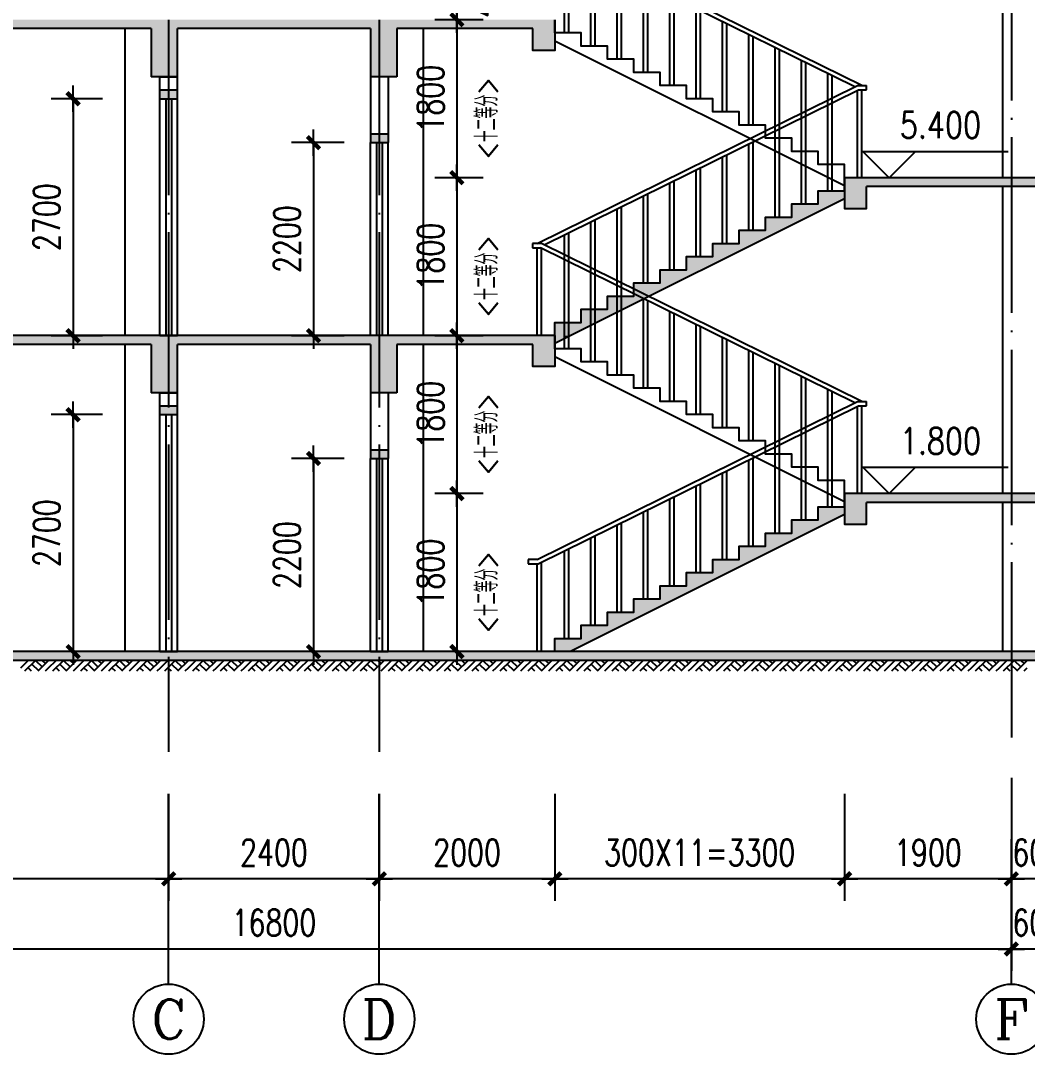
# Model space of a CAD drawing. Extents: x -105837 to 547563, y 466041 to 508041.
# Drawn here: x 287500 to 298967, y 480665 to 492443 of the extents above; entities that cross this region are included whole.
import ezdxf
from ezdxf.enums import TextEntityAlignment as Align

# ---------------------------------------------------------------- set-up
doc = ezdxf.new("R2010")
doc.units = 0
doc.header["$LTSCALE"] = 1000
doc.header["$MEASUREMENT"] = 0
doc.linetypes.add('DOTE', pattern=[2.42, 2, -0.2, 0.02, -0.2])
doc.layers.get('0').update_dxf_attribs({"linetype": 'CONTINUOUS'})
doc.layers.get('DEFPOINTS').update_dxf_attribs({"linetype": 'CONTINUOUS'})
for name, color, linetype in [('AXIS', 3, 'CONTINUOUS'), ('AXIS_TEXT', 7, 'CONTINUOUS'), ('COLUMN', 4, 'CONTINUOUS'), ('DOTE', 1, 'DOTE'), ('PUB_DIM', 3, 'CONTINUOUS'), ('PUB_TEXT', 7, 'CONTINUOUS'), ('t-填充', 8, 'CONTINUOUS'), ('WALL', 255, 'CONTINUOUS'), ('WINDOW', 4, 'CONTINUOUS'), ('WINDOW_TEXT', 7, 'CONTINUOUS')]:
    doc.layers.add(name, color=color, linetype=linetype)
doc.styles.add('COMPLEX', font='COMPLEX.shx')
doc.styles.add('DIM_FONT', font='SIMPLEX.shx', dxfattribs={"width": 0.75})
doc.styles.add('SIMPLEX', font='SIMPLEX.SHX')
doc.styles.add('国标仿宋', font='SIMPLEX.shx', dxfattribs={"width": 0.75, "bigfont": 'gbhzfs.shx'})
doc.dimstyles.new('DIMN', dxfattribs={"dimtxt": 300, "dimasz": 1, "dimexe": 250, "dimexo": 300, "dimgap": 150, "dimtad": 1, "dimdec": 0, "dimzin": 0, "dimdsep": 46, "dimtxsty": 'DIM_FONT', "dimblk": '_DIMX', "dimcen": 0.09, "dimclrt": 7, "dimadec": 0, "dimazin": 0, "dimtfac": 1, "dimtdec": 0, "dimtix": 1, "dimtmove": 2, "dimatfit": 3, "dimldrblk": '_DIMX', "dimfxl": 1, "dimtolj": 1, "dimtzin": 0, "dimarcsym": 0})

# ---------------------------------------------------------------- blocks, each defined once
blk = doc.blocks.new('_DIMX')
blk.add_line((-150, 0), (150, 0))
at = {"const_width": 50}
blk.add_lwpolyline([(-70, -70), (70, 70)], dxfattribs=at)
blk = doc.blocks.new('*D24')
at = {"layer": 'AXIS', "color": 0, "lineweight": -2, "transparency": 16777216}
for p, q in [((291585, 483632), (291585, 482415)), ((293585, 483632), (293585, 482415)), ((293584, 482665), (291586, 482665))]:
    blk.add_line(p, q, dxfattribs=at)
at = {"layer": 'DEFPOINTS', "color": 0, "transparency": 16777216}
for p in [(291585, 483932), (293585, 483932), (291585, 482665)]:
    blk.add_point(p, dxfattribs=at)
at = {"layer": 'AXIS', "color": 0, "lineweight": -2, "transparency": 16777216, "rotation": 180}
blk.add_blockref('_DIMX', (291585, 482665), dxfattribs=at)
at = {"layer": 'AXIS', "color": 0, "lineweight": -2, "transparency": 16777216}
blk.add_blockref('_DIMX', (293585, 482665), dxfattribs=at)
at = {"layer": 'AXIS', "color": 7, "transparency": 16777216, "insert": (292585, 482965), "char_height": 300, "attachment_point": 5, "style": 'DIM_FONT'}
blk.add_mtext('\\A1;2000', dxfattribs=at)
blk = doc.blocks.new('*D25')
at = {"layer": 'AXIS', "color": 0, "lineweight": -2, "transparency": 16777216}
for p, q in [((281985, 483632), (281985, 481615)), ((298785, 483632), (298785, 481615)), ((298784, 481865), (281986, 481865))]:
    blk.add_line(p, q, dxfattribs=at)
at = {"layer": 'DEFPOINTS', "color": 0, "transparency": 16777216}
for p in [(281985, 483932), (298785, 483932), (281985, 481865)]:
    blk.add_point(p, dxfattribs=at)
at = {"layer": 'AXIS', "color": 0, "lineweight": -2, "transparency": 16777216, "rotation": 180.0000000000008}
blk.add_blockref('_DIMX', (281985, 481865), dxfattribs=at)
at = {"layer": 'AXIS', "color": 0, "lineweight": -2, "transparency": 16777216}
blk.add_blockref('_DIMX', (298785, 481865), dxfattribs=at)
at = {"layer": 'AXIS', "color": 7, "transparency": 16777216, "insert": (290385, 482165), "char_height": 300, "attachment_point": 5, "style": 'DIM_FONT'}
blk.add_mtext('\\A1;16800', dxfattribs=at)
blk = doc.blocks.new('*D26')
at = {"layer": 'AXIS', "color": 0, "lineweight": -2, "transparency": 16777216}
for p, q in [((293585, 483632), (293585, 482415)), ((296885, 483632), (296885, 482415)), ((296884, 482665), (293586, 482665))]:
    blk.add_line(p, q, dxfattribs=at)
at = {"layer": 'DEFPOINTS', "color": 0, "transparency": 16777216}
for p in [(293585, 483932), (296885, 483932), (293585, 482665)]:
    blk.add_point(p, dxfattribs=at)
at = {"layer": 'AXIS', "color": 0, "lineweight": -2, "transparency": 16777216, "rotation": 180}
blk.add_blockref('_DIMX', (293585, 482665), dxfattribs=at)
at = {"layer": 'AXIS', "color": 0, "lineweight": -2, "transparency": 16777216}
blk.add_blockref('_DIMX', (296885, 482665), dxfattribs=at)
at = {"layer": 'AXIS', "color": 7, "transparency": 16777216, "insert": (295235, 482965), "char_height": 300, "attachment_point": 5, "style": 'DIM_FONT'}
blk.add_mtext('\\A1;300X11=3300', dxfattribs=at)
blk = doc.blocks.new('*D233')
at = {"layer": 'AXIS', "color": 0, "lineweight": -2, "transparency": 16777216}
for p, q in [((283785, 483632), (283785, 482415)), ((289185, 483632), (289185, 482415)), ((289184, 482665), (283786, 482665))]:
    blk.add_line(p, q, dxfattribs=at)
at = {"layer": 'DEFPOINTS', "color": 0, "transparency": 16777216}
for p in [(283785, 483932), (289185, 483932), (283785, 482665)]:
    blk.add_point(p, dxfattribs=at)
at = {"layer": 'AXIS', "color": 0, "lineweight": -2, "transparency": 16777216, "rotation": 180}
blk.add_blockref('_DIMX', (283785, 482665), dxfattribs=at)
at = {"layer": 'AXIS', "color": 0, "lineweight": -2, "transparency": 16777216}
blk.add_blockref('_DIMX', (289185, 482665), dxfattribs=at)
at = {"layer": 'AXIS', "color": 7, "transparency": 16777216, "insert": (286485, 482965), "char_height": 300, "attachment_point": 5, "style": 'DIM_FONT'}
blk.add_mtext('\\A1;5400', dxfattribs=at)
blk = doc.blocks.new('*D236')
at = {"layer": 'AXIS', "color": 0, "lineweight": -2, "transparency": 16777216}
for p, q in [((289185, 483632), (289185, 482415)), ((291585, 483632), (291585, 482415)), ((291584, 482665), (289186, 482665))]:
    blk.add_line(p, q, dxfattribs=at)
at = {"layer": 'DEFPOINTS', "color": 0, "transparency": 16777216}
for p in [(289185, 483932), (291585, 483932), (289185, 482665)]:
    blk.add_point(p, dxfattribs=at)
at = {"layer": 'AXIS', "color": 0, "lineweight": -2, "transparency": 16777216, "rotation": 180}
blk.add_blockref('_DIMX', (289185, 482665), dxfattribs=at)
at = {"layer": 'AXIS', "color": 0, "lineweight": -2, "transparency": 16777216}
blk.add_blockref('_DIMX', (291585, 482665), dxfattribs=at)
at = {"layer": 'AXIS', "color": 7, "transparency": 16777216, "insert": (290385, 482965), "char_height": 300, "attachment_point": 5, "style": 'DIM_FONT'}
blk.add_mtext('\\A1;2400', dxfattribs=at)
blk = doc.blocks.new('_axiso')
blk.add_circle((0, 0), 0.5)
at = {"layer": 'AXIS_TEXT', "style": 'COMPLEX', "width": 1.041667}
blk.add_attdef('A', text='', height=0.56, dxfattribs=at).set_placement((-0.25, -0.28), (0.25, -0.28), align=Align.FIT)
blk = doc.blocks.new('*D237')
at = {"layer": 'DEFPOINTS', "color": 0, "transparency": 16777216}
for p in [(291485, 487454), (290835, 485254), (291485, 485254)]:
    blk.add_point(p, dxfattribs=at)
at = {"layer": 'PUB_DIM', "color": 0, "lineweight": -2, "transparency": 16777216}
for p, q in [((291185, 487454), (290585, 487454)), ((290835, 487453), (290835, 485255)), ((291185, 485254), (290585, 485254))]:
    blk.add_line(p, q, dxfattribs=at)
for p, rotation in [((290835, 487454), 90), ((290835, 485254), 270)]:
    blk.add_blockref('_DIMX', p, dxfattribs=dict(at, rotation=rotation))
at = {"layer": 'PUB_DIM', "color": 7, "transparency": 16777216, "insert": (290535, 486354), "char_height": 300, "attachment_point": 5, "rotation": 90, "style": 'DIM_FONT'}
blk.add_mtext('\\A1;2200', dxfattribs=at)
blk = doc.blocks.new('*D238')
at = {"layer": 'DEFPOINTS', "color": 0, "transparency": 16777216}
for p in [(288733, 487954), (288097, 485254), (288733, 485254)]:
    blk.add_point(p, dxfattribs=at)
at = {"layer": 'PUB_DIM', "color": 0, "lineweight": -2, "transparency": 16777216}
for p, q in [((288433, 487954), (287847, 487954)), ((288097, 487953), (288097, 485255)), ((288433, 485254), (287847, 485254))]:
    blk.add_line(p, q, dxfattribs=at)
for p, rotation in [((288097, 487954), 90), ((288097, 485254), 270)]:
    blk.add_blockref('_DIMX', p, dxfattribs=dict(at, rotation=rotation))
at = {"layer": 'PUB_DIM', "color": 7, "transparency": 16777216, "insert": (287797, 486604), "char_height": 300, "attachment_point": 5, "rotation": 90, "style": 'DIM_FONT'}
blk.add_mtext('\\A1;2700', dxfattribs=at)
blk = doc.blocks.new('_WBLK')
for p, q in [((-0.5, 0.5), (0.5, 0.5)), ((0.5, 0.1667), (-0.5, 0.1667)), ((0.5, -0.1667), (-0.5, -0.1667)), ((-0.5, -0.5), (0.5, -0.5))]:
    blk.add_line(p, q)
at = {"layer": 'WINDOW_TEXT', "style": 'SIMPLEX', "flags": 9}
blk.add_attdef('A', text='', height=1, dxfattribs=at).set_placement((0, 1.5), align=Align.MIDDLE)
blk = doc.blocks.new('*D239')
at = {"layer": 'DEFPOINTS', "color": 0, "transparency": 16777216}
for p in [(293069, 487054), (292469, 485254), (293069, 485254)]:
    blk.add_point(p, dxfattribs=at)
at = {"layer": 'PUB_DIM', "color": 0, "lineweight": -2, "transparency": 16777216}
for p, q in [((292769, 487054), (292219, 487054)), ((292469, 487053), (292469, 485255)), ((292769, 485254), (292219, 485254))]:
    blk.add_line(p, q, dxfattribs=at)
for p, rotation in [((292469, 487054), 90), ((292469, 485254), 270)]:
    blk.add_blockref('_DIMX', p, dxfattribs=dict(at, rotation=rotation))
at = {"layer": 'PUB_DIM', "color": 7, "transparency": 16777216, "insert": (292169, 486154), "char_height": 300, "attachment_point": 5, "rotation": 90, "style": 'DIM_FONT'}
blk.add_mtext('\\A1;1800', dxfattribs=at)
blk = doc.blocks.new('*D240')
at = {"layer": 'DEFPOINTS', "color": 0, "transparency": 16777216}
for p in [(293069, 488854), (292469, 487054), (293069, 487054)]:
    blk.add_point(p, dxfattribs=at)
at = {"layer": 'PUB_DIM', "color": 0, "lineweight": -2, "transparency": 16777216}
for p, q in [((292769, 488854), (292219, 488854)), ((292469, 488853), (292469, 487055)), ((292769, 487054), (292219, 487054))]:
    blk.add_line(p, q, dxfattribs=at)
for p, rotation in [((292469, 488854), 90), ((292469, 487054), 270)]:
    blk.add_blockref('_DIMX', p, dxfattribs=dict(at, rotation=rotation))
at = {"layer": 'PUB_DIM', "color": 7, "transparency": 16777216, "insert": (292169, 487954), "char_height": 300, "attachment_point": 5, "rotation": 90, "style": 'DIM_FONT'}
blk.add_mtext('\\A1;1800', dxfattribs=at)
blk = doc.blocks.new('*D242')
at = {"layer": 'DEFPOINTS', "color": 0, "transparency": 16777216}
for p in [(291485, 491054), (290835, 488854), (291485, 488854)]:
    blk.add_point(p, dxfattribs=at)
at = {"layer": 'PUB_DIM', "color": 0, "lineweight": -2, "transparency": 16777216}
for p, q in [((291185, 491054), (290585, 491054)), ((290835, 491053), (290835, 488855)), ((291185, 488854), (290585, 488854))]:
    blk.add_line(p, q, dxfattribs=at)
for p, rotation in [((290835, 491054), 90), ((290835, 488854), 270)]:
    blk.add_blockref('_DIMX', p, dxfattribs=dict(at, rotation=rotation))
at = {"layer": 'PUB_DIM', "color": 7, "transparency": 16777216, "insert": (290535, 489954), "char_height": 300, "attachment_point": 5, "rotation": 90, "style": 'DIM_FONT'}
blk.add_mtext('\\A1;2200', dxfattribs=at)
blk = doc.blocks.new('*D243')
at = {"layer": 'DEFPOINTS', "color": 0, "transparency": 16777216}
for p in [(288733, 491554), (288097, 488854), (288733, 488854)]:
    blk.add_point(p, dxfattribs=at)
at = {"layer": 'PUB_DIM', "color": 0, "lineweight": -2, "transparency": 16777216}
for p, q in [((288433, 491554), (287847, 491554)), ((288097, 491553), (288097, 488855)), ((288433, 488854), (287847, 488854))]:
    blk.add_line(p, q, dxfattribs=at)
for p, rotation in [((288097, 491554), 90), ((288097, 488854), 270)]:
    blk.add_blockref('_DIMX', p, dxfattribs=dict(at, rotation=rotation))
at = {"layer": 'PUB_DIM', "color": 7, "transparency": 16777216, "insert": (287797, 490204), "char_height": 300, "attachment_point": 5, "rotation": 90, "style": 'DIM_FONT'}
blk.add_mtext('\\A1;2700', dxfattribs=at)
blk = doc.blocks.new('*D245')
at = {"layer": 'DEFPOINTS', "color": 0, "transparency": 16777216}
for p in [(293069, 492854), (292469, 492454), (293069, 492454)]:
    blk.add_point(p, dxfattribs=at)
at = {"layer": 'PUB_DIM', "color": 0, "lineweight": -2, "transparency": 16777216}
for p, q in [((292769, 492854), (292219, 492854)), ((292469, 492853), (292469, 492455)), ((292769, 492454), (292219, 492454))]:
    blk.add_line(p, q, dxfattribs=at)
for p, rotation in [((292469, 492854), 90), ((292469, 492454), 270)]:
    blk.add_blockref('_DIMX', p, dxfattribs=dict(at, rotation=rotation))
at = {"layer": 'PUB_DIM', "color": 7, "transparency": 16777216, "insert": (292769, 492766), "char_height": 300, "attachment_point": 5, "rotation": 90, "style": 'DIM_FONT'}
blk.add_mtext('\\A1;400', dxfattribs=at)
blk = doc.blocks.new('*D246')
at = {"layer": 'DEFPOINTS', "color": 0, "transparency": 16777216}
for p in [(293069, 490654), (292469, 488854), (293069, 488854)]:
    blk.add_point(p, dxfattribs=at)
at = {"layer": 'PUB_DIM', "color": 0, "lineweight": -2, "transparency": 16777216}
for p, q in [((292769, 490654), (292219, 490654)), ((292469, 490653), (292469, 488855)), ((292769, 488854), (292219, 488854))]:
    blk.add_line(p, q, dxfattribs=at)
for p, rotation in [((292469, 490654), 90), ((292469, 488854), 270)]:
    blk.add_blockref('_DIMX', p, dxfattribs=dict(at, rotation=rotation))
at = {"layer": 'PUB_DIM', "color": 7, "transparency": 16777216, "insert": (292169, 489754), "char_height": 300, "attachment_point": 5, "rotation": 90, "style": 'DIM_FONT'}
blk.add_mtext('\\A1;1800', dxfattribs=at)
blk = doc.blocks.new('*D247')
at = {"layer": 'DEFPOINTS', "color": 0, "transparency": 16777216}
for p in [(293069, 492454), (292469, 490654), (293069, 490654)]:
    blk.add_point(p, dxfattribs=at)
at = {"layer": 'PUB_DIM', "color": 0, "lineweight": -2, "transparency": 16777216}
for p, q in [((292769, 492454), (292219, 492454)), ((292469, 492453), (292469, 490655)), ((292769, 490654), (292219, 490654))]:
    blk.add_line(p, q, dxfattribs=at)
for p, rotation in [((292469, 492454), 90), ((292469, 490654), 270)]:
    blk.add_blockref('_DIMX', p, dxfattribs=dict(at, rotation=rotation))
at = {"layer": 'PUB_DIM', "color": 7, "transparency": 16777216, "insert": (292169, 491554), "char_height": 300, "attachment_point": 5, "rotation": 90, "style": 'DIM_FONT'}
blk.add_mtext('\\A1;1800', dxfattribs=at)
blk = doc.blocks.new('*D511')
at = {"layer": 'DEFPOINTS', "color": 0, "transparency": 16777216}
for p in [(298785, 484114), (299385, 484114), (298785, 482665)]:
    blk.add_point(p, dxfattribs=at)
at = {"layer": 'PUB_DIM', "color": 0, "lineweight": -2, "transparency": 16777216}
for p, q in [((298785, 483814), (298785, 482415)), ((299385, 483814), (299385, 482415)), ((298784, 482665), (298783, 482665)), ((299385, 482665), (298785, 482665)), ((299386, 482665), (299387, 482665))]:
    blk.add_line(p, q, dxfattribs=at)
for p, rotation in [((298785, 482665), 5.546887364472372e-12), ((299385, 482665), 180.0000000000055)]:
    blk.add_blockref('_DIMX', p, dxfattribs=dict(at, rotation=rotation))
at = {"layer": 'PUB_DIM', "color": 7, "transparency": 16777216, "insert": (299085, 482965), "char_height": 300, "attachment_point": 5, "style": 'DIM_FONT'}
blk.add_mtext('\\A1;600', dxfattribs=at)
blk = doc.blocks.new('*D512')
at = {"layer": 'DEFPOINTS', "color": 0, "transparency": 16777216}
for p in [(298785, 483314), (299385, 483314), (298785, 481865)]:
    blk.add_point(p, dxfattribs=at)
at = {"layer": 'PUB_DIM', "color": 0, "lineweight": -2, "transparency": 16777216}
for p, q in [((298785, 483014), (298785, 481615)), ((299385, 483014), (299385, 481615)), ((298784, 481865), (298783, 481865)), ((299385, 481865), (298785, 481865)), ((299386, 481865), (299387, 481865))]:
    blk.add_line(p, q, dxfattribs=at)
for p, rotation in [((298785, 481865), 5.546887364472372e-12), ((299385, 481865), 180.0000000000055)]:
    blk.add_blockref('_DIMX', p, dxfattribs=dict(at, rotation=rotation))
at = {"layer": 'PUB_DIM', "color": 7, "transparency": 16777216, "insert": (299085, 482165), "char_height": 300, "attachment_point": 5, "style": 'DIM_FONT'}
blk.add_mtext('\\A1;600', dxfattribs=at)
blk = doc.blocks.new('*D513')
at = {"layer": 'AXIS', "color": 0, "lineweight": -2, "transparency": 16777216}
for p, q in [((296885, 483632), (296885, 482415)), ((298785, 483632), (298785, 482415)), ((298784, 482665), (296886, 482665))]:
    blk.add_line(p, q, dxfattribs=at)
at = {"layer": 'DEFPOINTS', "color": 0, "transparency": 16777216}
for p in [(296885, 483932), (298785, 483932), (296885, 482665)]:
    blk.add_point(p, dxfattribs=at)
at = {"layer": 'AXIS', "color": 0, "lineweight": -2, "transparency": 16777216, "rotation": 180}
blk.add_blockref('_DIMX', (296885, 482665), dxfattribs=at)
at = {"layer": 'AXIS', "color": 0, "lineweight": -2, "transparency": 16777216}
blk.add_blockref('_DIMX', (298785, 482665), dxfattribs=at)
at = {"layer": 'AXIS', "color": 7, "transparency": 16777216, "insert": (297835, 482965), "char_height": 300, "attachment_point": 5, "style": 'DIM_FONT'}
blk.add_mtext('\\A1;1900', dxfattribs=at)
blk = doc.blocks.new('$LinePat$素土夯实')
at = {"color": 0}
for p, q in [((0, -210), (210, 0)), ((120, -300), (420, 0)), ((420, 0), (608, -188)), ((495, -300), (795, 0)), ((615, 0), (705, -90)), ((210, -210), (300, -300)), ((315, -105), (502, -293)), ((705, -300), (795, -210))]:
    blk.add_line(p, q, dxfattribs=at)

msp = doc.modelspace()

# ---------------------------------------------------------------- hatches: boundary and pattern name
at = {"layer": 't-填充'}
for points in [[(283785.16555, 492454.42051), (289185.16555, 492454.42051), (289185.16555, 491804.42051), (289085.16555, 491804.42051), (288985.16555, 491804.42051), (288985.16555, 492354.42051), (283885.16555, 492354.42051), (283885.16555, 491804.42051), (283785.16555, 491804.42051)], [(289185.16555, 492454.42051), (291585.16555, 492454.42051), (291585.16555, 491804.42051), (291485.16555, 491804.42051), (291485.16555, 492354.42051), (289285.16555, 492354.42051), (289285.16555, 491804.42051), (289185.16555, 491804.42051)], [(291585.16555, 492454.42051), (291585.16555, 491804.42051), (291785.16555, 491804.42051), (291785.16555, 492354.42051), (293335.16555, 492354.42051), (293335.16555, 492104.42051), (293585.16555, 492104.42051), (293585.16555, 492454.42051)], [(283785.16555, 488854.42051), (283885.16555, 488854.42051), (289185.16555, 488854.42051), (289185.16555, 488204.42051), (289085.16555, 488204.42051), (288985.16555, 488204.42051), (288985.16555, 488754.42051), (283885.16555, 488754.42051), (283885.16555, 488204.42051), (283785.16555, 488204.42051)], [(291585.16555, 488854.42051), (291585.16555, 488204.42051), (291485.16555, 488204.42051), (291485.16555, 488754.42051), (289285.16555, 488754.42051), (289285.16555, 488204.42051), (289185.16555, 488204.42051), (289185.16555, 488854.42051), (289285.16555, 488854.42051)], [(291585.16555, 488854.42051), (289185.16555, 488854.42051), (289185.16555, 488204.42051), (289285.16555, 488204.42051), (289285.16555, 488754.42051), (291485.16555, 488754.42051), (291485.16555, 488204.42051), (291585.16555, 488204.42051)], [(293335.16555, 488754.42051), (291785.16555, 488754.42051), (291785.16555, 488204.42051), (291585.16555, 488204.42051), (291585.16555, 488854.42051), (291685.16555, 488854.42051), (293585.16555, 488854.42051), (293585.16555, 488504.42051), (293335.16555, 488504.42051)], [(293585.16555, 488504.42051), (293335.16555, 488504.42051), (293335.16555, 488754.42051), (291785.16555, 488754.42051), (291785.16555, 488204.42051), (291585.16555, 488204.42051), (291585.16555, 488854.42051), (291685.16555, 488854.42051), (293585.16555, 488854.42051)], [(293693.61757, 488854.42051), (293743.61757, 488854.42051), (293743.61757, 488844.2038), (293693.61757, 488819.2038)], [(293743.61757, 488854.42051), (293764.05099, 488854.42051), (293743.61757, 488844.2038)], [(295085.16555, 486154.42051), (295385.16555, 486154.42051), (295385.16555, 486304.42051), (295685.16555, 486304.42051), (295685.16555, 486454.42051), (295985.16555, 486454.42051), (295985.16555, 486604.42051), (296285.16555, 486604.42051), (296285.16555, 486754.42051), (296585.16555, 486754.42051), (296585.16555, 486904.42051), (296885.16555, 486904.42051), (296885.16555, 486814.97779), (293764.05099, 485254.42051), (293585.16555, 485254.42051), (293585.16555, 485404.42051), (293885.16555, 485404.42051), (293885.16555, 485554.42051), (294185.16555, 485554.42051), (294185.16555, 485704.42051), (294485.16555, 485704.42051), (294485.16555, 485854.42051), (294785.16555, 485854.42051), (294785.16555, 486004.42051), (295085.16555, 486004.42051)], [(289185.16555, 485254.42051), (289285.16555, 485254.42051), (291585.16555, 485254.42051), (291585.16555, 485154.42051), (289185.16555, 485154.42051)]]:
    msp.add_hatch(color=256, dxfattribs=at).paths.add_polyline_path(points)
h = msp.add_hatch(color=256, dxfattribs=at)
h.paths.add_polyline_path([(289285.16555, 491654.42051), (289285.16555, 491554.42051), (289185.16555, 491554.42051), (289185.16555, 491654.42051)])
h.paths.add_polyline_path([(289185.16555, 491654.42051), (289185.16555, 491554.42051), (289085.16555, 491554.42051), (289085.16555, 491654.42051)])
h = msp.add_hatch(color=256, dxfattribs=at)
h.paths.add_polyline_path([(291585.16555, 491154.42051), (291685.16555, 491154.42051), (291685.16555, 491054.42051), (291585.16555, 491054.42051)])
h.paths.add_polyline_path([(291485.16555, 491154.42051), (291585.16555, 491154.42051), (291585.16555, 491054.42051), (291485.16555, 491054.42051)])
h = msp.add_hatch(color=256, dxfattribs=at)
h.paths.add_polyline_path([(299385.16555, 490654.42051), (299485.16555, 490654.42051), (299485.16555, 490304.42051), (299385.16555, 490304.42051)])
h.paths.add_polyline_path([(299385.16555, 490304.42051), (299285.16555, 490304.42051), (299285.16555, 490554.42051), (298785.16555, 490554.42051), (298785.16555, 490654.42051), (299385.16555, 490654.42051)])
h.paths.add_polyline_path([(298785.16555, 490654.42051), (298785.16555, 490554.42051), (297135.16555, 490554.42051), (297135.16555, 490304.42051), (296885.16555, 490304.42051), (296885.16555, 490654.42051)])
h = msp.add_hatch(color=256, dxfattribs=at)
h.paths.add_polyline_path([(295685.16555, 490054.42051), (295985.16555, 490054.42051), (295985.16555, 490204.42051), (296285.16555, 490204.42051), (296285.16555, 490354.42051), (296585.16555, 490354.42051), (296585.16555, 490504.42051), (296885.16555, 490504.42051), (296885.16555, 490414.97779), (294656.56506, 489300.67755), (294485.16555, 489385.18104), (294485.16555, 489454.42051), (294785.16555, 489454.42051), (294785.16555, 489604.42051), (295085.16555, 489604.42051), (295085.16555, 489754.42051), (295385.16555, 489754.42051), (295385.16555, 489904.42051), (295685.16555, 489904.42051)])
h.paths.add_polyline_path([(294293.61757, 489304.42051), (294343.61757, 489304.42051), (294343.61757, 489144.2038), (294293.61757, 489119.2038)])
h.paths.add_polyline_path([(294343.61757, 489304.42051), (294485.16555, 489304.42051), (294485.16555, 489329.43453), (294593.61757, 489275.96545), (294593.61757, 489269.2038), (294343.61757, 489144.2038)])
h.paths.add_polyline_path([(294485.16555, 489385.18104), (294656.56506, 489300.67755), (294600.42674, 489272.60839), (294485.16555, 489329.43453)])
h.paths.add_polyline_path([(294043.61757, 489154.42051), (294185.16555, 489154.42051), (294185.16555, 489304.42051), (294293.61757, 489304.42051), (294293.61757, 489119.2038), (294043.61757, 488994.2038)])
h.paths.add_polyline_path([(293993.61757, 489154.42051), (294043.61757, 489154.42051), (294043.61757, 488994.2038), (293993.61757, 488969.2038)])
h.paths.add_polyline_path([(293885.16555, 489154.42051), (293993.61757, 489154.42051), (293993.61757, 488969.2038), (293764.05099, 488854.42051), (293743.61757, 488854.42051), (293743.61757, 489004.42051), (293885.16555, 489004.42051)])
h.paths.add_polyline_path([(293693.61757, 489004.42051), (293743.61757, 489004.42051), (293743.61757, 488854.42051), (293693.61757, 488854.42051)])
h.paths.add_polyline_path([(293585.16555, 489004.42051), (293693.61757, 489004.42051), (293693.61757, 488854.42051), (293585.16555, 488854.42051)])
h.paths.add_polyline_path([(293585.16555, 488854.42051), (293693.61757, 488854.42051), (293693.61757, 488819.2038), (293585.16555, 488764.97779)])
h = msp.add_hatch(color=256, dxfattribs=at)
h.paths.add_polyline_path([(293743.61757, 488854.42051), (293764.05099, 488854.42051), (293743.61757, 488844.2038)])
h.paths.add_polyline_path([(293693.61757, 488854.42051), (293743.61757, 488854.42051), (293743.61757, 488844.2038), (293693.61757, 488819.2038)])
h = msp.add_hatch(color=256, dxfattribs=at)
h.paths.add_polyline_path([(289185.16555, 488054.42051), (289285.16555, 488054.42051), (289285.16555, 487954.42051), (289185.16555, 487954.42051)])
h.paths.add_polyline_path([(289085.16555, 488054.42051), (289185.16555, 488054.42051), (289185.16555, 487954.42051), (289085.16555, 487954.42051)])
h = msp.add_hatch(color=256, dxfattribs=at)
h.paths.add_polyline_path([(291585.16555, 487554.42051), (291685.16555, 487554.42051), (291685.16555, 487454.42051), (291585.16555, 487454.42051)])
h.paths.add_polyline_path([(291485.16555, 487554.42051), (291585.16555, 487554.42051), (291585.16555, 487454.42051), (291485.16555, 487454.42051)])
h = msp.add_hatch(color=256, dxfattribs=at)
h.paths.add_polyline_path([(299385.16555, 487054.42051), (299485.16555, 487054.42051), (299485.16555, 486704.42051), (299385.16555, 486704.42051)])
h.paths.add_polyline_path([(299385.16555, 486704.42051), (299285.16555, 486704.42051), (299285.16555, 486954.42051), (298785.16555, 486954.42051), (298785.16555, 487054.42051), (299385.16555, 487054.42051)])
h.paths.add_polyline_path([(297135.16555, 486954.42051), (297135.16555, 486704.42051), (296885.16555, 486704.42051), (296885.16555, 487054.42051), (298785.16555, 487054.42051), (298785.16555, 486954.42051)])
h = msp.add_hatch(color=256, dxfattribs=at)
h.paths.add_polyline_path([(283785.16555, 485254.42051), (283885.16555, 485254.42051), (289185.16555, 485254.42051), (289185.16555, 485154.42051), (283785.16555, 485154.42051)])
h.paths.add_polyline_path([(281985.16555, 485254.42051), (283685.16555, 485254.42051), (283785.16555, 485254.42051), (283785.16555, 485154.42051), (282085.16555, 485154.42051), (282085.16555, 484804.42051), (281985.16555, 484804.42051)])
h.paths.add_polyline_path([(281785.16555, 485254.42051), (281985.16555, 485254.42051), (281985.16555, 484804.42051), (281785.16555, 484804.42051)])
h = msp.add_hatch(color=256, dxfattribs=at)
h.paths.add_polyline_path([(299285.16555, 485154.42051), (298785.16555, 485154.42051), (298785.16555, 485254.42051), (299285.16555, 485254.42051)])
h.paths.add_polyline_path([(298785.16555, 485254.42051), (298785.16555, 485154.42051), (291585.16555, 485154.42051), (291585.16555, 485254.42051), (291685.16555, 485254.42051)])

# ---------------------------------------------------------------- linework, layer by layer
at = {"color": 23}
for p, q in [((298685.16555, 495954.42051), (298685.16555, 490654.42051)), ((297082.94843, 491704.42051), (293431.98552, 493504.42051)), ((297001.41275, 491688.87277), (293420.3298, 493454.42051)), ((293693.61757, 492304.42051), (293693.61757, 493319.684)), ((293743.61757, 492304.42051), (293743.61757, 493295.03297)), ((293993.61757, 492154.42051), (293993.61757, 493171.77782)), ((294043.61757, 492154.42051), (294043.61757, 493147.12679)), ((294293.61757, 492004.42051), (294293.61757, 493023.87163)), ((294343.61757, 492004.42051), (294343.61757, 492999.2206)), ((294593.61757, 491854.42051), (294593.61757, 492875.96545)), ((294643.61757, 491854.42051), (294643.61757, 492851.31441)), ((294893.61757, 491704.42051), (294893.61757, 492728.05926)), ((294943.61757, 491704.42051), (294943.61757, 492703.40823)), ((295193.61757, 491554.42051), (295193.61757, 492580.15307)), ((295243.61757, 491554.42051), (295243.61757, 492555.50204)), ((288685.16555, 492354.42051), (288685.16555, 488854.42051)), ((292085.16555, 492354.42051), (292085.16555, 488854.42051)), ((295493.61757, 491404.42051), (295493.61757, 492432.24689)), ((295543.61757, 491404.42051), (295543.61757, 492407.59586)), ((293585.16555, 492214.97779), (296885.16555, 490564.97779)), ((295793.61757, 491254.42051), (295793.61757, 492284.3407)), ((295843.61757, 491254.42051), (295843.61757, 492259.68967)), ((296093.61757, 491104.42051), (296093.61757, 492136.43452)), ((296143.61757, 491104.42051), (296143.61757, 492111.78348)), ((296393.61757, 490954.42051), (296393.61757, 491988.52833)), ((296443.61757, 490954.42051), (296443.61757, 491963.8773)), ((296693.61757, 490804.42051), (296693.61757, 491840.62214)), ((296743.61757, 490804.42051), (296743.61757, 491815.97111)), ((293381.98552, 489904.42051), (297032.94843, 491704.42051)), ((293463.52119, 489888.87277), (297044.60415, 491654.42051)), ((297032.94843, 491704.42051), (297132.94843, 491704.42051)), ((297032.94843, 490654.42051), (297032.94843, 491648.674)), ((297032.94843, 490654.42051), (297032.94843, 491648.674)), ((297044.60415, 491654.42051), (297132.94843, 491654.42051)), ((297082.94843, 490654.42051), (297082.94843, 491654.42051)), ((297132.94843, 491654.42051), (297132.94843, 491704.42051)), ((296743.61757, 490504.42051), (296743.61757, 491506.02792)), ((296693.61757, 490504.42051), (296693.61757, 491481.37689)), ((296393.61757, 490354.42051), (296393.61757, 491333.47071)), ((296443.61757, 490354.42051), (296443.61757, 491358.12174)), ((296093.61757, 490204.42051), (296093.61757, 491185.56452)), ((296143.61757, 490204.42051), (296143.61757, 491210.21555)), ((295793.61757, 490054.42051), (295793.61757, 491037.65834)), ((295843.61757, 490054.42051), (295843.61757, 491062.30937)), ((295543.61757, 489904.42051), (295543.61757, 490914.40318)), ((295493.61757, 489904.42051), (295493.61757, 490889.75215)), ((295193.61757, 489754.42051), (295193.61757, 490741.84596)), ((295243.61757, 489754.42051), (295243.61757, 490766.49699)), ((294893.61757, 489604.42051), (294893.61757, 490593.93978)), ((294943.61757, 489604.42051), (294943.61757, 490618.59081)), ((298685.16555, 490554.42051), (298685.16555, 487054.42051)), ((298685.16555, 490554.42051), (298685.16555, 487054.42051)), ((294593.61757, 489454.42051), (294593.61757, 490446.03359)), ((294643.61757, 489454.42051), (294643.61757, 490470.68462)), ((294343.61757, 489304.42051), (294343.61757, 490322.77844)), ((294293.61757, 489304.42051), (294293.61757, 490298.12741)), ((293993.61757, 489154.42051), (293993.61757, 490150.22122)), ((294043.61757, 489154.42051), (294043.61757, 490174.87225)), ((293693.61757, 489004.42051), (293693.61757, 490002.31503)), ((293743.61757, 489004.42051), (293743.61757, 490026.96606)), ((293431.98552, 489904.42051), (293331.98552, 489904.42051)), ((293331.98552, 489904.42051), (293331.98552, 489854.42051)), ((293331.98552, 489904.42051), (293331.98552, 489854.42051)), ((293431.98552, 489904.42051), (293331.98552, 489904.42051)), ((293331.98552, 489854.42051), (293420.3298, 489854.42051)), ((293331.98552, 489854.42051), (293420.3298, 489854.42051)), ((293381.98552, 488854.42051), (293381.98552, 489854.42051)), ((293381.98552, 488854.42051), (293381.98552, 489854.42051)), ((293381.98552, 488854.42051), (293381.98552, 489854.42051)), ((293381.98552, 488854.42051), (293381.98552, 489854.42051)), ((297001.41275, 488088.87277), (293420.3298, 489854.42051)), ((297001.41275, 488088.87277), (293420.3298, 489854.42051)), ((297082.94843, 488104.42051), (293431.98552, 489904.42051)), ((297082.94843, 488104.42051), (293431.98552, 489904.42051)), ((293431.98552, 488854.42051), (293431.98552, 489848.674)), ((293431.98552, 488854.42051), (293431.98552, 489848.674)), ((293431.98552, 488854.42051), (293431.98552, 489848.674)), ((293431.98552, 488854.42051), (293431.98552, 489848.674)), ((293431.98552, 488854.42051), (293431.98552, 489848.674)), ((293431.98552, 488854.42051), (293431.98552, 489848.674)), ((293431.98552, 488854.42051), (293431.98552, 489848.674)), ((293693.61757, 488704.42051), (293693.61757, 489719.684)), ((293693.61757, 488704.42051), (293693.61757, 489719.684)), ((293743.61757, 488704.42051), (293743.61757, 489695.03297)), ((293743.61757, 488704.42051), (293743.61757, 489695.03297)), ((293993.61757, 488554.42051), (293993.61757, 489571.77782)), ((293993.61757, 488554.42051), (293993.61757, 489571.77782)), ((294043.61757, 488554.42051), (294043.61757, 489547.12679)), ((294043.61757, 488554.42051), (294043.61757, 489547.12679)), ((294293.61757, 488404.42051), (294293.61757, 489423.87163)), ((294293.61757, 488404.42051), (294293.61757, 489423.87163)), ((294343.61757, 488404.42051), (294343.61757, 489399.2206)), ((294343.61757, 488404.42051), (294343.61757, 489399.2206)), ((294593.61757, 488254.42051), (294593.61757, 489275.96545)), ((294593.61757, 488254.42051), (294593.61757, 489275.96545)), ((294643.61757, 488254.42051), (294643.61757, 489251.31441)), ((294643.61757, 488254.42051), (294643.61757, 489251.31441)), ((294893.61757, 488104.42051), (294893.61757, 489128.05926)), ((294893.61757, 488104.42051), (294893.61757, 489128.05926)), ((294943.61757, 488104.42051), (294943.61757, 489103.40823)), ((294943.61757, 488104.42051), (294943.61757, 489103.40823)), ((295193.61757, 487954.42051), (295193.61757, 488980.15307)), ((295243.61757, 487954.42051), (295243.61757, 488955.50204)), ((295493.61757, 487804.42051), (295493.61757, 488832.24689)), ((295543.61757, 487804.42051), (295543.61757, 488807.59586)), ((288685.16555, 488754.42051), (288685.16555, 485254.42051)), ((288685.16555, 488754.42051), (288685.16555, 485254.42051)), ((292085.16555, 488754.42051), (292085.16555, 485254.42051)), ((295793.61757, 487654.42051), (295793.61757, 488684.3407)), ((293585.16555, 488614.97779), (296885.16555, 486964.97779)), ((295843.61757, 487654.42051), (295843.61757, 488659.68967)), ((296093.61757, 487504.42051), (296093.61757, 488536.43452)), ((296143.61757, 487504.42051), (296143.61757, 488511.78348)), ((296393.61757, 487354.42051), (296393.61757, 488388.52833)), ((296443.61757, 487354.42051), (296443.61757, 488363.8773)), ((296693.61757, 487204.42051), (296693.61757, 488240.62214)), ((296743.61757, 487204.42051), (296743.61757, 488215.97111)), ((293381.98552, 486304.42051), (297032.94843, 488104.42051)), ((297032.94843, 488104.42051), (297132.94843, 488104.42051)), ((297132.94843, 488054.42051), (297132.94843, 488104.42051)), ((293393.64123, 486254.42051), (297044.60415, 488054.42051)), ((297032.94843, 487054.42051), (297032.94843, 488048.674)), ((297044.60415, 488054.42051), (297132.94843, 488054.42051)), ((297082.94843, 487054.42051), (297082.94843, 488054.42051)), ((296693.61757, 486904.42051), (296693.61757, 487881.37689)), ((296743.61757, 486904.42051), (296743.61757, 487906.02792)), ((296393.61757, 486754.42051), (296393.61757, 487733.47071)), ((296443.61757, 486754.42051), (296443.61757, 487758.12174)), ((296143.61757, 486604.42051), (296143.61757, 487610.21555)), ((296093.61757, 486604.42051), (296093.61757, 487585.56452)), ((295793.61757, 486454.42051), (295793.61757, 487437.65834)), ((295843.61757, 486454.42051), (295843.61757, 487462.30937)), ((295493.61757, 486304.42051), (295493.61757, 487289.75215)), ((295543.61757, 486304.42051), (295543.61757, 487314.40318)), ((295193.61757, 486154.42051), (295193.61757, 487141.84596)), ((295243.61757, 486154.42051), (295243.61757, 487166.49699)), ((294943.61757, 486004.42051), (294943.61757, 487018.59081)), ((294893.61757, 486004.42051), (294893.61757, 486993.93978)), ((298685.16555, 486954.42051), (298685.16555, 485254.42051)), ((294593.61757, 485854.42051), (294593.61757, 486846.03359)), ((294643.61757, 485854.42051), (294643.61757, 486870.68462)), ((294293.61757, 485704.42051), (294293.61757, 486698.12741)), ((294343.61757, 485704.42051), (294343.61757, 486722.77844)), ((293993.61757, 485554.42051), (293993.61757, 486550.22122)), ((294043.61757, 485554.42051), (294043.61757, 486574.87225)), ((293693.61757, 485404.42051), (293693.61757, 486402.31503)), ((293743.61757, 485404.42051), (293743.61757, 486426.96606)), ((293281.98552, 486304.42051), (293281.98552, 486254.42051)), ((293381.98552, 486304.42051), (293281.98552, 486304.42051)), ((293281.98552, 486254.42051), (293393.64123, 486254.42051)), ((293381.98552, 485254.42051), (293381.98552, 486254.42051)), ((293431.98552, 485254.42051), (293431.98552, 486273.32503))]:
    msp.add_line(p, q, dxfattribs=at)
for points in [[(296885.16555, 490654.42051), (296885.16555, 490804.42051), (296585.16555, 490804.42051), (296585.16555, 490954.42051), (296285.16555, 490954.42051), (296285.16555, 491104.42051), (295985.16555, 491104.42051), (295985.16555, 491254.42051), (295685.16555, 491254.42051), (295685.16555, 491404.42051), (295385.16555, 491404.42051), (295385.16555, 491554.42051), (295085.16555, 491554.42051), (295085.16555, 491704.42051), (294785.16555, 491704.42051), (294785.16555, 491854.42051), (294485.16555, 491854.42051), (294485.16555, 492004.42051), (294185.16555, 492004.42051), (294185.16555, 492154.42051), (293885.16555, 492154.42051), (293885.16555, 492304.42051), (293585.16555, 492304.42051), (293585.16555, 492454.42051)], [(296885.16555, 487054.42051), (296885.16555, 487204.42051), (296585.16555, 487204.42051), (296585.16555, 487354.42051), (296285.16555, 487354.42051), (296285.16555, 487504.42051), (295985.16555, 487504.42051), (295985.16555, 487654.42051), (295685.16555, 487654.42051), (295685.16555, 487804.42051), (295385.16555, 487804.42051), (295385.16555, 487954.42051), (295085.16555, 487954.42051), (295085.16555, 488104.42051), (294785.16555, 488104.42051), (294785.16555, 488254.42051), (294485.16555, 488254.42051), (294485.16555, 488404.42051), (294185.16555, 488404.42051), (294185.16555, 488554.42051), (293885.16555, 488554.42051), (293885.16555, 488704.42051), (293585.16555, 488704.42051), (293585.16555, 488854.42051)]]:
    msp.add_lwpolyline(points, dxfattribs=at)
at = {"layer": 'AXIS'}
for p, q in [((289185.16555, 481465.38331), (289185.16555, 483632.00427)), ((291585.16555, 481465.38331), (291585.16555, 483632.00427)), ((298785.16555, 481465.38331), (298785.16555, 483115.66292))]:
    msp.add_line(p, q, dxfattribs=at)
at = {"layer": 'DOTE'}
for p, q in [((298785.16555, 495954.42051), (298785.16555, 484113.70054)), ((289185.16555, 492454.42051), (289185.16555, 484113.70054)), ((291585.16555, 492454.42051), (291585.16555, 484113.70054))]:
    msp.add_line(p, q, dxfattribs=at)
at = {"layer": 'PUB_DIM'}
for p, q in [((297092.82432, 490954.42051), (297692.82432, 490954.42051)), ((297392.82432, 490654.42051), (297092.82432, 490954.42051)), ((297392.82432, 490954.42051), (298746.74185, 490954.42051)), ((297692.82432, 490954.42051), (297392.82432, 490654.42051)), ((297092.82432, 487354.42051), (297692.82432, 487354.42051)), ((297392.82432, 487054.42051), (297092.82432, 487354.42051)), ((297392.82432, 487354.42051), (298746.74185, 487354.42051)), ((297692.82432, 487354.42051), (297392.82432, 487054.42051))]:
    msp.add_line(p, q, dxfattribs=at)
at = {"layer": 'WALL', "linetype": 'Continuous'}
for p, q in [((288985.16555, 492354.42051), (283885.16555, 492354.42051)), ((288985.16555, 492354.42051), (288985.16555, 491804.42051)), ((291485.16555, 492354.42051), (289285.16555, 492354.42051)), ((291485.16555, 492354.42051), (291485.16555, 491804.42051)), ((293335.16555, 492354.42051), (291785.16555, 492354.42051)), ((291785.16555, 492354.42051), (291785.16555, 491804.42051)), ((289285.16555, 491804.42051), (288985.16555, 491804.42051)), ((291785.16555, 491804.42051), (291485.16555, 491804.42051)), ((291485.16555, 491804.42051), (291485.16555, 491054.42051)), ((291685.16555, 491804.42051), (291685.16555, 491054.42051)), ((299485.16555, 490654.42051), (296885.16555, 490654.42051)), ((299285.16555, 490554.42051), (297135.16555, 490554.42051)), ((296885.16555, 490414.97779), (293585.16555, 488764.97779)), ((293585.16555, 488854.42051), (283885.16555, 488854.42051)), ((293585.16555, 488854.42051), (283885.16555, 488854.42051)), ((288985.16555, 488754.42051), (283885.16555, 488754.42051)), ((288985.16555, 488754.42051), (283885.16555, 488754.42051)), ((288985.16555, 488754.42051), (288985.16555, 488204.42051)), ((288985.16555, 488754.42051), (288985.16555, 488204.42051)), ((291485.16555, 488754.42051), (289285.16555, 488754.42051)), ((289285.16555, 487954.42051), (289285.16555, 488754.42051)), ((291485.16555, 488754.42051), (289285.16555, 488754.42051)), ((291485.16555, 488754.42051), (291485.16555, 488204.42051)), ((293335.16555, 488754.42051), (291785.16555, 488754.42051)), ((291785.16555, 488754.42051), (291785.16555, 488204.42051)), ((293335.16555, 488754.42051), (291785.16555, 488754.42051)), ((289285.16555, 488204.42051), (288985.16555, 488204.42051)), ((291785.16555, 488204.42051), (291485.16555, 488204.42051)), ((291485.16555, 488204.42051), (291485.16555, 487454.42051)), ((291685.16555, 488204.42051), (291685.16555, 487454.42051)), ((299485.16555, 487054.42051), (296885.16555, 487054.42051)), ((299285.16555, 486954.42051), (297135.16555, 486954.42051)), ((296885.16555, 486814.97779), (293764.05099, 485254.42051)), ((299485.16555, 485254.42051), (283885.16555, 485254.42051)), ((299285.16555, 485154.42051), (282085.16555, 485154.42051))]:
    msp.add_line(p, q, dxfattribs=at)
at = {"layer": 'WALL'}
for p, q in [((289285.16555, 491554.42051), (289285.16555, 492354.42051)), ((289085.16555, 491554.42051), (289085.16555, 491804.42051)), ((289085.16555, 491804.42051), (289285.16555, 491804.42051)), ((289085.16555, 491654.42051), (289285.16555, 491654.42051)), ((289085.16555, 491554.42051), (289285.16555, 491554.42051)), ((291485.16555, 491154.42051), (291685.16555, 491154.42051)), ((291485.16555, 491054.42051), (291685.16555, 491054.42051)), ((289085.16555, 488854.42051), (289285.16555, 488854.42051)), ((289085.16555, 488854.42051), (289285.16555, 488854.42051)), ((289085.16555, 487954.42051), (289085.16555, 488204.42051)), ((289085.16555, 488204.42051), (289285.16555, 488204.42051)), ((289285.16555, 487954.42051), (289285.16555, 488204.42051)), ((289085.16555, 488054.42051), (289285.16555, 488054.42051)), ((289085.16555, 487954.42051), (289285.16555, 487954.42051)), ((291485.16555, 487554.42051), (291685.16555, 487554.42051)), ((291485.16555, 487454.42051), (291685.16555, 487454.42051)), ((289085.16555, 485254.42051), (289285.16555, 485254.42051)), ((289085.16555, 485254.42051), (289285.16555, 485254.42051)), ((291485.16555, 485254.42051), (291685.16555, 485254.42051)), ((291685.16555, 485254.42051), (291485.16555, 485254.42051))]:
    msp.add_line(p, q, dxfattribs=at)
at = {"layer": 'WALL', "linetype": 'Continuous'}
for points in [[(293585.16555, 492454.42051), (293585.16555, 492104.42051), (293335.16555, 492104.42051), (293335.16555, 492354.42051)], [(293585.16555, 488854.42051), (293585.16555, 489004.42051), (293885.16555, 489004.42051), (293885.16555, 489154.42051), (294185.16555, 489154.42051), (294185.16555, 489304.42051), (294485.16555, 489304.42051), (294485.16555, 489454.42051), (294785.16555, 489454.42051), (294785.16555, 489604.42051), (295085.16555, 489604.42051), (295085.16555, 489754.42051), (295385.16555, 489754.42051), (295385.16555, 489904.42051), (295685.16555, 489904.42051), (295685.16555, 490054.42051), (295985.16555, 490054.42051), (295985.16555, 490204.42051), (296285.16555, 490204.42051), (296285.16555, 490354.42051), (296585.16555, 490354.42051), (296585.16555, 490504.42051), (296885.16555, 490504.42051), (296885.16555, 490654.42051)], [(296885.16555, 490654.42051), (296885.16555, 490304.42051), (297135.16555, 490304.42051), (297135.16555, 490554.42051)], [(293585.16555, 488854.42051), (293585.16555, 488504.42051), (293335.16555, 488504.42051), (293335.16555, 488754.42051)], [(293585.16555, 488854.42051), (293585.16555, 488504.42051), (293335.16555, 488504.42051), (293335.16555, 488754.42051)], [(293585.16555, 485254.42051), (293585.16555, 485404.42051), (293885.16555, 485404.42051), (293885.16555, 485554.42051), (294185.16555, 485554.42051), (294185.16555, 485704.42051), (294485.16555, 485704.42051), (294485.16555, 485854.42051), (294785.16555, 485854.42051), (294785.16555, 486004.42051), (295085.16555, 486004.42051), (295085.16555, 486154.42051), (295385.16555, 486154.42051), (295385.16555, 486304.42051), (295685.16555, 486304.42051), (295685.16555, 486454.42051), (295985.16555, 486454.42051), (295985.16555, 486604.42051), (296285.16555, 486604.42051), (296285.16555, 486754.42051), (296585.16555, 486754.42051), (296585.16555, 486904.42051), (296885.16555, 486904.42051), (296885.16555, 487054.42051)], [(296885.16555, 487054.42051), (296885.16555, 486704.42051), (297135.16555, 486704.42051), (297135.16555, 486954.42051)]]:
    msp.add_lwpolyline(points, dxfattribs=at)

# ---------------------------------------------------------------- block references
at = {"layer": 'AXIS'}
ref = msp.add_blockref('_axiso', (289185.16555, 481065.38331), dxfattribs=dict(at, xscale=800, yscale=800, zscale=800))
ref.add_attrib('A', 'C', dxfattribs={"layer": 'AXIS_TEXT', "height": 448, "style": 'COMPLEX', "width": 1.25}).set_placement((288985.16555, 480841.38331), (289385.16555, 480841.38331), align=Align.FIT)
ref = msp.add_blockref('_axiso', (291585.16555, 481065.38331), dxfattribs=dict(at, xscale=800, yscale=800, zscale=800))
ref.add_attrib('A', 'D', dxfattribs={"layer": 'AXIS_TEXT', "height": 448, "style": 'COMPLEX', "width": 1.102941}).set_placement((291385.16555, 480841.38331), (291785.16555, 480841.38331), align=Align.FIT)
ref = msp.add_blockref('_axiso', (298785.16555, 481065.38331), dxfattribs=dict(at, xscale=800, yscale=800, zscale=800))
ref.add_attrib('A', 'F', dxfattribs={"layer": 'AXIS_TEXT', "height": 448, "style": 'COMPLEX', "width": 1.171875}).set_placement((298585.16555, 480841.38331), (298985.16555, 480841.38331), align=Align.FIT)
at = {"layer": 'COLUMN', "color": 8, "xscale": 0.4006522245510086, "yscale": 0.4, "zscale": 0.4, "rotation": 359.9999999999954}
for p in [(287499.98037, 485154.42051), (287818.49889, 485154.42051), (288137.01741, 485154.42051), (288455.53592, 485154.42051), (288774.05444, 485154.42051), (289092.57296, 485154.42051), (289411.09148, 485154.42051), (289729.61, 485154.42051), (290048.12852, 485154.42051), (290366.64704, 485154.42051), (290685.16555, 485154.42051), (291003.68407, 485154.42051), (291322.20259, 485154.42051), (291640.72111, 485154.42051), (291959.23963, 485154.42051), (292277.75815, 485154.42051), (292596.27667, 485154.42051), (292914.79518, 485154.42051), (293233.3137, 485154.42051), (293551.83222, 485154.42051), (293870.35074, 485154.42051), (294188.86926, 485154.42051), (294507.38778, 485154.42051), (294825.9063, 485154.42051), (295144.42481, 485154.42051), (295462.94333, 485154.42051), (295781.46185, 485154.42051), (296099.98037, 485154.42051), (296418.49889, 485154.42051), (296737.01741, 485154.42051), (297055.53592, 485154.42051), (297374.05444, 485154.42051), (297692.57296, 485154.42051), (298011.09148, 485154.42051), (298329.61, 485154.42051), (298648.12852, 485154.42051)]:
    msp.add_blockref('$LinePat$素土夯实', p, dxfattribs=at)
at = {"layer": 'WINDOW', "rotation": 270}
for p, xscale, yscale, zscale in [((289185.16555, 490204.42051), -2700, 199.9999999997672, 2700), ((291585.16555, 489954.42051), -2200.000000000058, 200, 2200.000000000058), ((289185.16555, 486604.42051), -2700, 200.0000000002328, 2700), ((291585.16555, 486354.42051), -2200.000000000058, 200, 2200.000000000058)]:
    msp.add_blockref('_WBLK', p, dxfattribs=dict(at, xscale=xscale, yscale=yscale, zscale=zscale))

# ---------------------------------------------------------------- texts
at = {"layer": 'PUB_DIM', "color": 7, "style": 'DIM_FONT', "width": 0.8}
for s, p in [('5.400', (297977.12806, 491254.42051)), ('1.800', (297977.12806, 487654.42051))]:
    msp.add_text(s, height=300, dxfattribs=at).set_placement(p, align=Align.MIDDLE)
at = {"layer": 'PUB_TEXT', "style": '国标仿宋', "width": 0.75}
for p in [(292934.43837, 490866.69355), (292934.43837, 489066.69355), (292934.43837, 487266.69355), (292934.43837, 485466.69355)]:
    msp.add_text('<十二等分>', height=250, rotation=90, dxfattribs=at).set_placement(p)

# ---------------------------------------------------------------- dimensions: what is measured, and where the dimension line sits
at = {"layer": 'AXIS'}
dim = msp.add_aligned_dim(p1=(298785.16555, 483932.00427), p2=(281985.16555, 483932.00427), distance=2066.62095, dimstyle='DIMN', dxfattribs=at)
dim.commit()
dim.dimension.update_dxf_attribs({"geometry": '*D25', "text_midpoint": (290385.16555, 482165.38331)})
for base, p1, p2, picture, middle in [((283785.16555, 482665.38331), (289185.16555, 483932.00427), (283785.16555, 483932.00427), '*D233', (286485.16555, 482965.38331)), ((289185.16555, 482665.38331), (291585.16555, 483932.00427), (289185.16555, 483932.00427), '*D236', (290385.16555, 482965.38331)), ((291585.16555, 482665.38331), (293585.16555, 483932.00427), (291585.16555, 483932.00427), '*D24', (292585.16555, 482965.38331)), ((296885.16555, 482665.38331), (298785.16555, 483932.00427), (296885.16555, 483932.00427), '*D513', (297835.16555, 482965.38331))]:
    dim = msp.add_linear_dim(base=base, p1=p1, p2=p2, dimstyle='DIMN', dxfattribs=at)
    dim.commit()
    dim.dimension.update_dxf_attribs({"geometry": picture, "text_midpoint": middle})
dim = msp.add_linear_dim(base=(293585.16555, 482665.38331), p1=(296885.16555, 483932.00427), p2=(293585.16555, 483932.00427), text='300X11=3300', dimstyle='DIMN', dxfattribs=at)
dim.commit()
dim.dimension.update_dxf_attribs({"geometry": '*D26', "text_midpoint": (295235.16555, 482965.38331)})
at = {"layer": 'PUB_DIM'}
dim = msp.add_linear_dim(base=(292469.32688, 492454.42051), p1=(293069.32688, 492854.42051), p2=(293069.32688, 492454.42051), angle=270, dimstyle='DIMN', dxfattribs=at)
dim.commit()
dim.dimension.update_dxf_attribs({"geometry": '*D245', "text_midpoint": (292769.32688, 492765.68534), "dimtype": 129})
for p1, p2, distance, picture, middle in [((293069.32688, 492454.42051), (293069.32688, 490654.42051), -600, '*D247', (292169.32688, 491554.42051)), ((288733.01538, 491554.42051), (288733.01538, 488854.42051), -635.74374, '*D243', (287797.27164, 490204.42051)), ((291485.16555, 491054.42051), (291485.16555, 488854.42051), -649.92451, '*D242', (290535.24104, 489954.42051)), ((293069.32688, 490654.42051), (293069.32688, 488854.42051), -600, '*D246', (292169.32688, 489754.42051)), ((293069.32688, 488854.42051), (293069.32688, 487054.42051), -600, '*D240', (292169.32688, 487954.42051)), ((288733.01538, 487954.42051), (288733.01538, 485254.42051), -635.74374, '*D238', (287797.27164, 486604.42051)), ((291485.16555, 487454.42051), (291485.16555, 485254.42051), -649.92451, '*D237', (290535.24104, 486354.42051)), ((293069.32688, 487054.42051), (293069.32688, 485254.42051), -600, '*D239', (292169.32688, 486154.42051)), ((299385.16555, 484113.70054), (298785.16555, 484113.70054), 1448.31723, '*D511', (299085.16555, 482965.38331)), ((299385.16555, 483313.70054), (298785.16555, 483313.70054), 1448.31723, '*D512', (299085.16555, 482165.38331))]:
    dim = msp.add_aligned_dim(p1=p1, p2=p2, distance=distance, dimstyle='DIMN', dxfattribs=at)
    dim.commit()
    dim.dimension.update_dxf_attribs({"geometry": picture, "text_midpoint": middle})

doc.saveas('drawing.dxf')
